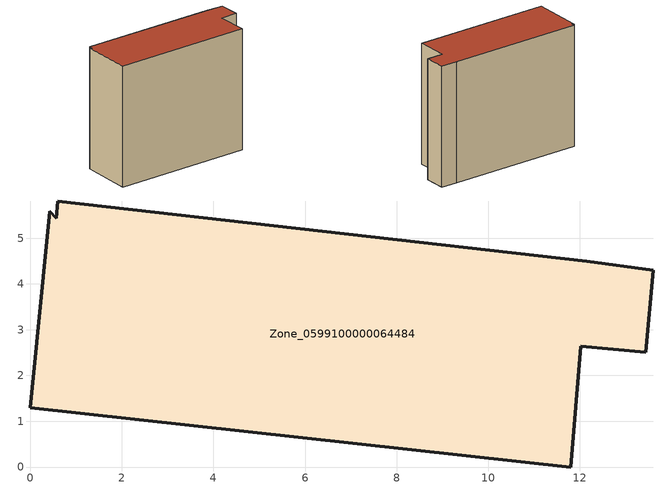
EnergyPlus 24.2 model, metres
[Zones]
Zone_0599100000064484
 floor ground (C_G): 12.16,4.5 13.61,4.3 13.45,2.51 12.03,2.64 11.8,0 0,1.29 0.42,5.59 0.56,5.44 0.6,5.81 z2.22
 wall outside (C_F): 0.42,5.59 0,1.29 11.8,0 12.03,2.64 13.45,2.51 13.61,4.3 12.16,4.5 0.6,5.81 0.56,5.44 0.42,5.59 z2.22:12.8
 roof outside (C_R): 0.56,5.44 0.42,5.59 0,1.29 11.8,0 12.03,2.64 13.45,2.51 13.61,4.3 12.16,4.5 0.6,5.81 z12.8
[BUILDING]
Pand.0599100000064484: North Axis=0; Terrain=City; Loads Convergence Tolerance Value=0.04; Temperature Convergence Tolerance Value=0.4; Solar Distribution=FullExterior; Maximum Number of Warmup Days=25; Minimum Number of Warmup Days=1
[Site:Location]
Rotterdam.The.Hague.AP_ZH_NLD Design_Conditions: Latitude=51.96; Longitude=4.45; Time Zone=1; Elevation=-4.5
[SITE:GROUNDTEMPERATURE:BUILDINGSURFACE]
18, 18, 18, 18, 18, 18, 18, 18, 18, 18, 18, 18
[MATERIAL] Thermal Absorptance=0.9; Solar Absorptance=0.7; Visible Absorptance=0.7
Name | Roughness | Thickness | Conductivity | Density | Specific Heat
G.TI.1946 | MediumSmooth | 0.15 | 1 | 540 | 1210
F.TI.1946 | Rough | 0.3 | 0.857143 | 1920 | 840
R.TI.1946 | MediumRough | 0.2 | 0.1 | 1500 | 1000
[CONSTRUCTION]
C_G: G.TI.1946
C_F: F.TI.1946
C_R: R.TI.1946
[ZONE]
Zone_0599100000064484: Type=1; Multiplier=1; Ceiling Height=Autocalculate; Volume=Autocalculate; Floor Area=autocalculate; Part of Total Floor Area=Yes
[ZONEINFILTRATION:DESIGNFLOWRATE]
Infil_Zone_0599100000064484: Zone or ZoneList or Space or SpaceList=Zone_0599100000064484; Schedule=AlwaysOn; Design Flow Rate Calculation Method=Flow/Area; Flow Rate per Floor Area=0.003; Constant Term Coefficient=1; Temperature Term Coefficient=0; Velocity Term Coefficient=0; Velocity Squared Term Coefficient=0
[HVACTEMPLATE:ZONE:IDEALLOADSAIRSYSTEM]
Zone_0599100000064484: Maximum Heating Supply Air Temperature=50; Minimum Cooling Supply Air Temperature=13; Maximum Heating Supply Air Humidity Ratio=0.0156; Minimum Cooling Supply Air Humidity Ratio=0.0077; Heating Limit=NoLimit; Cooling Limit=NoLimit; Dehumidification Control Type=ConstantSensibleHeatRatio; Cooling Sensible Heat Ratio=0.7; Dehumidification Setpoint=60; Humidification Control Type=None; Humidification Setpoint=30; Outdoor Air Method=None; Outdoor Air Flow Rate per Person=0.00944; Outdoor Air Flow Rate per Zone Floor Area=0; Outdoor Air Flow Rate per Zone=0; Demand Controlled Ventilation Type=None; Outdoor Air Economizer Type=NoEconomizer; Heat Recovery Type=None; Sensible Heat Recovery Effectiveness=0.7; Latent Heat Recovery Effectiveness=0.65
[ZONECONTROL:THERMOSTAT]
ThermostatControl_Zone_0599100000064484: Zone or ZoneList=Zone_0599100000064484; Control Type Schedule=DualSetpointControlType; Control 1=Thermostat_Zone_0599100000064484; Temperature Difference Between Cutout And Setpoint=0
[THERMOSTATSETPOINT:DUALSETPOINT]
Thermostat_Zone_0599100000064484: Heating Setpoint Temperature Schedule=HeatingSetpoint_Zone_0599100000064484; Cooling Setpoint Temperature Schedule=CoolingSetpoint_Zone_0599100000064484
[SCHEDULE:COMPACT]
HeatingSetpoint_Zone_0599100000064484: Through: 12/31, For: AllDays, Until: 24:00, 21
CoolingSetpoint_Zone_0599100000064484: Through: 12/31, For: AllDays, Until: 24:00, 24
DualSetpointControlType: Through: 12/31, For: AllDays, Until: 24:00, 4
AlwaysOn: Through: 12/31, For: AllDays, Until: 24:00, 1
